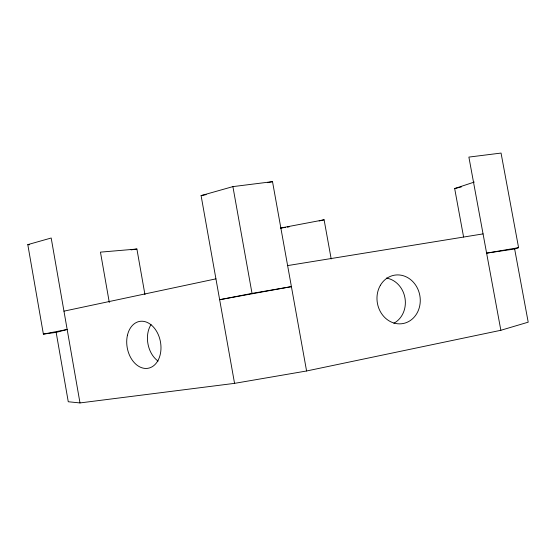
<?xml version="1.0" encoding="UTF-8"?>
<svg xmlns="http://www.w3.org/2000/svg" width="556" height="556" viewBox="0 0 556 556"><rect width="100%" height="100%" fill="white"/><g stroke="black" fill="none" stroke-linecap="round" stroke-linejoin="round"><path stroke-width="0.83" d="M518.581 247.656L486.611 253.14L514.647 248.998L518.581 247.656L501.053 153.067L468.882 157.091L500.852 330.285L306.585 370.984L234.556 383.355L79.994 402.933L68.263 401.752L56.163 332.391L67.165 329.479L43.382 334.121L27.8 244.626L51.187 238.01L79.994 402.933M463.593 237.023L454.669 188.547L474.275 182.069M500.852 330.285L528.2 322.174L514.647 248.998M234.556 383.355L201.091 195.608L232.901 186.614L272.516 181.652L306.585 370.984M319.186 220.961L324.099 219.787L331.181 258.936M454.669 188.547L461.285 186.962M63.961 311.158L215.93 278.855M201.091 195.608L206.193 194.614M267.415 182.653L272.516 181.652M252.021 293.394L219.648 299.712L291.407 286.632L252.021 293.394L232.901 186.614M280.453 228.057L324.099 219.787M287.626 265.594L483.06 233.895M131.035 249.88L136.901 249.025L144.956 294.624M280.495 228.127L285.645 227.376M287.362 227.126L289.078 226.876M43.382 334.121L56.163 332.391M136.901 249.025L100.455 252.139L109.303 302.471M27.8 244.626L29.461 244.8M158.106 361.094A23.269 16.77 79.5 0 1 151.058 324.544M386.392 278.063A23.894 21.107 80.4 0 1 405.011 298.211A23.894 21.107 80.4 0 1 393.856 323.251M380.408 285.263A24.561 21.559 80.3 0 0 397.589 323.766A24.561 21.559 80.3 0 0 417.862 289.12A24.561 21.559 80.3 0 0 380.408 285.263M127.442 335.24A23.818 16.875 79.6 0 0 147.75 368.329A23.818 16.875 79.6 0 0 156.354 330.938A23.818 16.875 79.6 0 0 127.442 335.24"/></g></svg>
